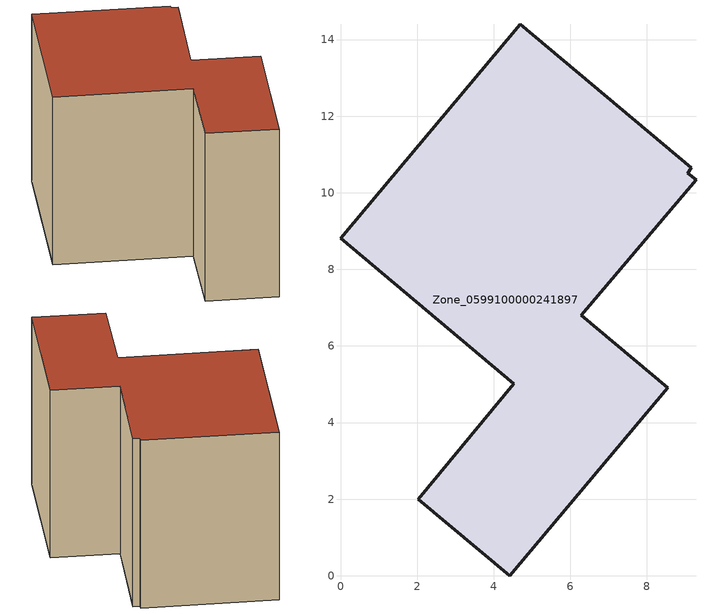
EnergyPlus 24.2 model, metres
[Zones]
Zone_0599100000241897
 floor ground (C_G): 0,8.81 4.69,14.4 9.16,10.65 9.06,10.51 9.28,10.33 6.29,6.8 8.55,4.91 4.42,0 2.03,2 4.53,5.01 z0
 wall outside (C_F): 4.69,14.4 0,8.81 4.53,5.01 2.03,2 4.42,0 8.55,4.91 6.29,6.8 9.28,10.33 9.06,10.51 9.16,10.65 4.69,14.4 z0:7.98
 roof outside (C_R): 9.28,10.33 9.06,10.51 9.16,10.65 4.69,14.4 0,8.81 4.53,5.01 2.03,2 4.42,0 8.55,4.91 6.29,6.8 z7.98
[BUILDING]
Pand.0599100000241897: North Axis=0; Terrain=City; Loads Convergence Tolerance Value=0.04; Temperature Convergence Tolerance Value=0.4; Solar Distribution=FullExterior; Maximum Number of Warmup Days=25; Minimum Number of Warmup Days=1
[Site:Location]
Rotterdam.The.Hague.AP_ZH_NLD Design_Conditions: Latitude=51.96; Longitude=4.45; Time Zone=1; Elevation=-4.5
[SITE:GROUNDTEMPERATURE:BUILDINGSURFACE]
18, 18, 18, 18, 18, 18, 18, 18, 18, 18, 18, 18
[MATERIAL] Thermal Absorptance=0.9; Solar Absorptance=0.7; Visible Absorptance=0.7
Name | Roughness | Thickness | Conductivity | Density | Specific Heat
G.TC.1946-1964 | MediumSmooth | 0.15 | 1 | 540 | 1210
F.TC.1946-1964 | Rough | 0.3 | 0.857143 | 1920 | 840
R.TC.1946-1964 | MediumRough | 0.2 | 0.235294 | 1500 | 1000
[CONSTRUCTION]
C_G: G.TC.1946-1964
C_F: F.TC.1946-1964
C_R: R.TC.1946-1964
[ZONE]
Zone_0599100000241897: Type=1; Multiplier=1; Ceiling Height=Autocalculate; Volume=Autocalculate; Floor Area=autocalculate; Part of Total Floor Area=Yes
[ZONEINFILTRATION:DESIGNFLOWRATE]
Infil_Zone_0599100000241897: Zone or ZoneList or Space or SpaceList=Zone_0599100000241897; Schedule=AlwaysOn; Design Flow Rate Calculation Method=Flow/Area; Flow Rate per Floor Area=0.003; Constant Term Coefficient=1; Temperature Term Coefficient=0; Velocity Term Coefficient=0; Velocity Squared Term Coefficient=0
[HVACTEMPLATE:ZONE:IDEALLOADSAIRSYSTEM]
Zone_0599100000241897: Maximum Heating Supply Air Temperature=50; Minimum Cooling Supply Air Temperature=13; Maximum Heating Supply Air Humidity Ratio=0.0156; Minimum Cooling Supply Air Humidity Ratio=0.0077; Heating Limit=NoLimit; Cooling Limit=NoLimit; Dehumidification Control Type=ConstantSensibleHeatRatio; Cooling Sensible Heat Ratio=0.7; Dehumidification Setpoint=60; Humidification Control Type=None; Humidification Setpoint=30; Outdoor Air Method=None; Outdoor Air Flow Rate per Person=0.00944; Outdoor Air Flow Rate per Zone Floor Area=0; Outdoor Air Flow Rate per Zone=0; Demand Controlled Ventilation Type=None; Outdoor Air Economizer Type=NoEconomizer; Heat Recovery Type=None; Sensible Heat Recovery Effectiveness=0.7; Latent Heat Recovery Effectiveness=0.65
[ZONECONTROL:THERMOSTAT]
ThermostatControl_Zone_0599100000241897: Zone or ZoneList=Zone_0599100000241897; Control Type Schedule=DualSetpointControlType; Control 1=Thermostat_Zone_0599100000241897; Temperature Difference Between Cutout And Setpoint=0
[THERMOSTATSETPOINT:DUALSETPOINT]
Thermostat_Zone_0599100000241897: Heating Setpoint Temperature Schedule=HeatingSetpoint_Zone_0599100000241897; Cooling Setpoint Temperature Schedule=CoolingSetpoint_Zone_0599100000241897
[SCHEDULE:COMPACT]
HeatingSetpoint_Zone_0599100000241897: Through: 12/31, For: AllDays, Until: 24:00, 21
CoolingSetpoint_Zone_0599100000241897: Through: 12/31, For: AllDays, Until: 24:00, 24
DualSetpointControlType: Through: 12/31, For: AllDays, Until: 24:00, 4
AlwaysOn: Through: 12/31, For: AllDays, Until: 24:00, 1
